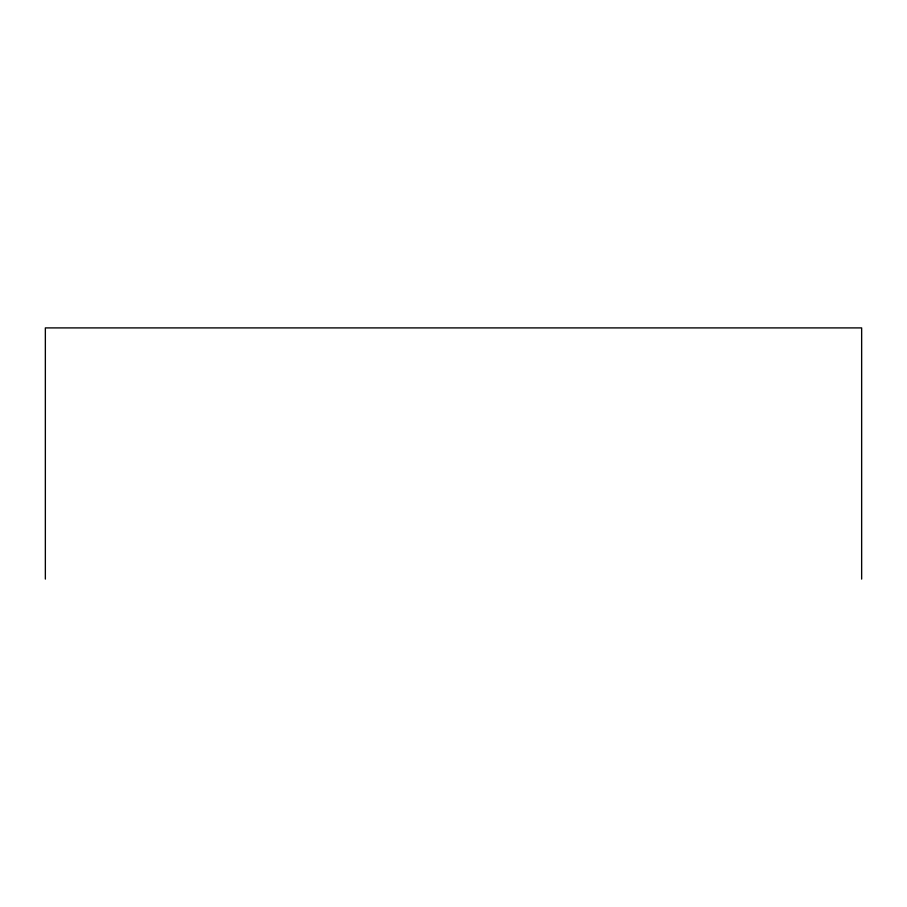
<?xml version="1.0" encoding="UTF-8"?>
<svg xmlns="http://www.w3.org/2000/svg" width="907" height="907" viewBox="0 0 907 907"><rect width="100%" height="100%" fill="white"/><g stroke="black" fill="none" stroke-linecap="round" stroke-linejoin="round"><path stroke-width="1.36" d="M861.65 579.097L861.65 327.903L45.35 327.903L45.35 579.097"/></g></svg>
